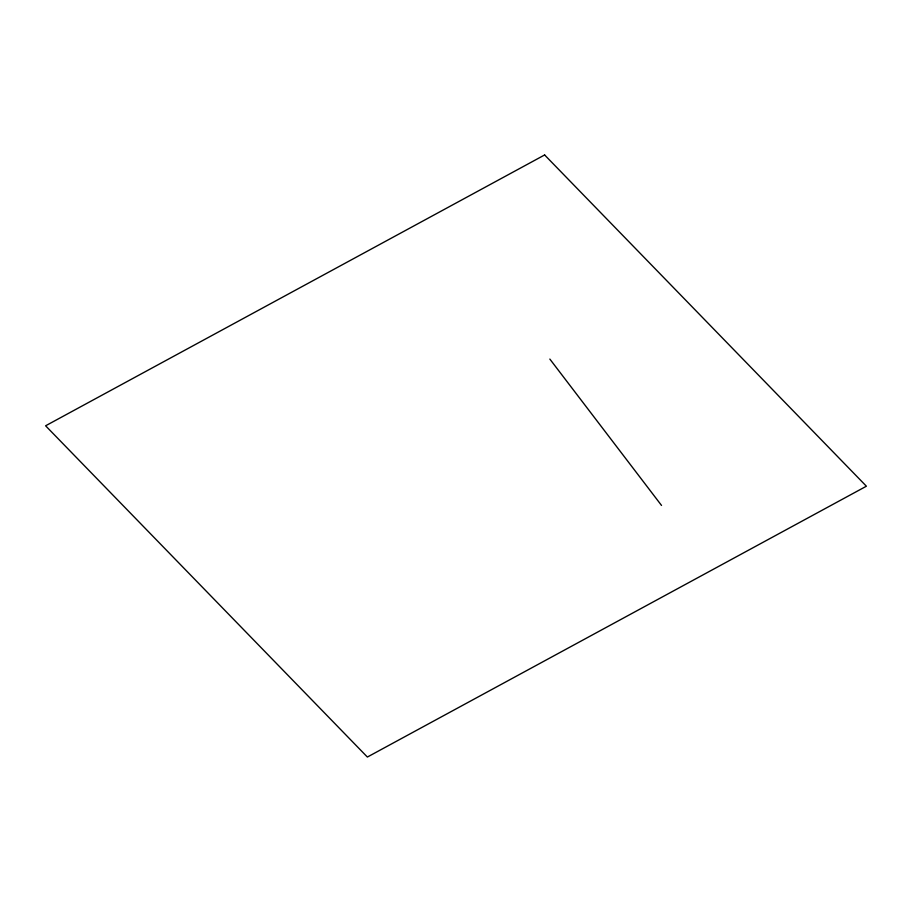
<?xml version="1.0" encoding="UTF-8"?>
<svg xmlns="http://www.w3.org/2000/svg" width="912" height="912" viewBox="0 0 912 912"><rect width="100%" height="100%" fill="white"/><g stroke="black" fill="none" stroke-linecap="round" stroke-linejoin="round"><path stroke-width="1.37" d="M549.845 359.077L661.519 505.43M544.624 154.96L45.6 425.79L367.376 757.04L866.4 486.21L544.624 154.96"/></g></svg>
